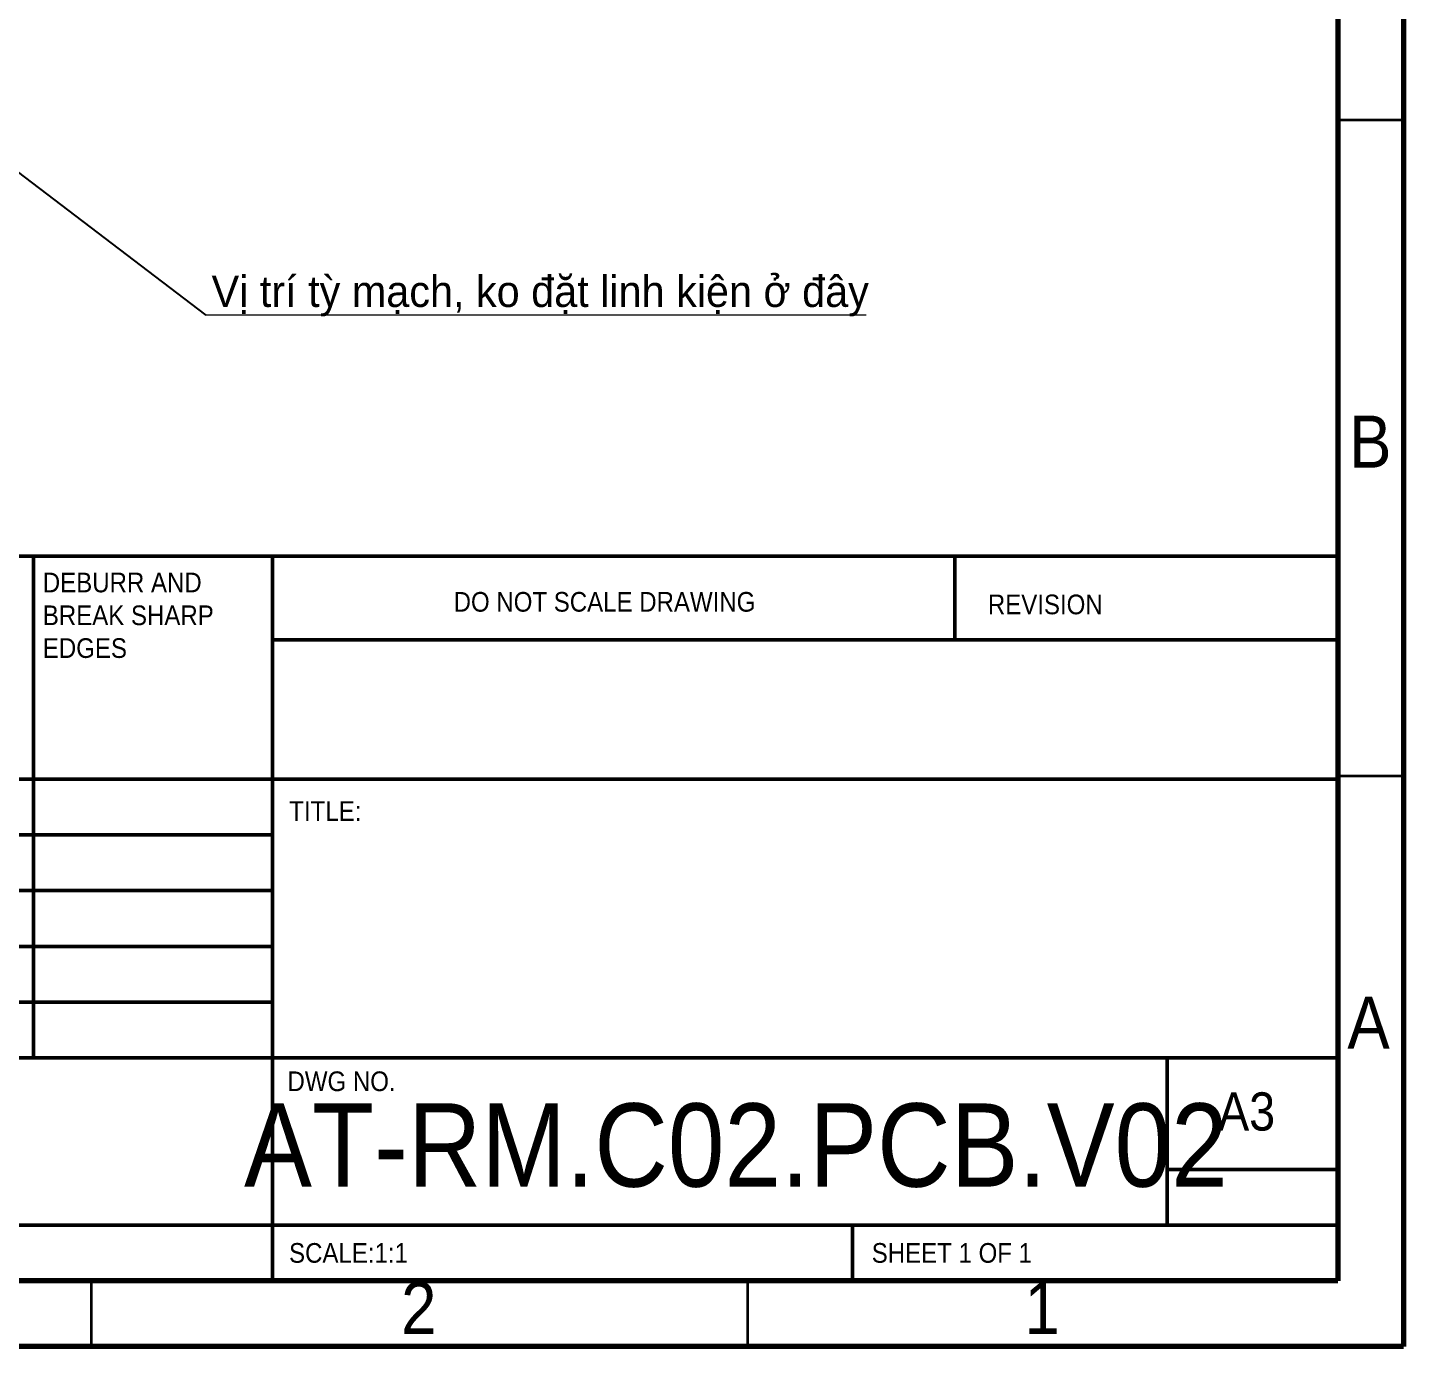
# Model space of a CAD drawing. Header units: millimetres. Extents: x 15 to 415, y 5 to 292.
# Drawn here: x 310.1 to 415, y 5 to 105.5 of the extents above; entities that cross this region are included whole.
import ezdxf

# ---------------------------------------------------------------- set-up
doc = ezdxf.new("R2010")
doc.units = ezdxf.units.MM
doc.linetypes.add('SLD-Solid', pattern=[0])
doc.styles.add('SLDTEXTSTYLE0', font='ARIAL.TTF', dxfattribs={"width": 0.948, "bigfont": 'bigfont'})
doc.styles.add('SLDTEXTSTYLE2', font='GOTHIC.TTF', dxfattribs={"width": 0.913})
doc.styles.get("Standard").update_dxf_attribs({"font": 'GOTHIC.TTF'})
doc.dimstyles.new('SLDDIMSTYLE3', dxfattribs={"dimtxt": 0.18, "dimasz": 3.302, "dimexe": 0, "dimexo": 0.0625, "dimgap": 0, "dimtad": 0, "dimtih": 1, "dimtoh": 1, "dimdec": 0, "dimrnd": 1e-09, "dimzin": 0, "dimdsep": 46, "dimtxsty": 'STANDARD', "dimsah": 1, "dimcen": 0.09, "dimadec": 0, "dimazin": 0, "dimtfac": 3.302, "dimtdec": 0, "dimtofl": 0, "dimtmove": 0, "dimatfit": 3, "dimfxl": 1, "dimfrac": 2, "dimtolj": 1, "dimtzin": 0, "dimarcsym": 0})

# ---------------------------------------------------------------- blocks, each defined once
blk = doc.blocks.new('SW_NOTE_1')
at = {"color": 0, "linetype": 'Continuous', "lineweight": 0, "char_height": 1.5, "attachment_point": 1, "style": 'SLDTEXTSTYLE2'}
for s, insert in [('DEBURR AND ', (0, 1.92)), ('BREAK SHARP ', (0, -0.58)), ('EDGES', (0, -3.08))]:
    blk.add_mtext(s, dxfattribs=dict(at, insert=insert))
blk = doc.blocks.new('SW_NOTE_2')
at = {"color": 0, "linetype": 'SLD-Solid', "lineweight": 0}
blk.add_line((50.33, 0), (0, 0), dxfattribs=at)
at = {"color": 0, "linetype": 'Continuous', "lineweight": 0, "insert": (0.45, 3.01), "char_height": 2.3813, "attachment_point": 1, "style": 'SLDTEXTSTYLE0'}
blk.add_mtext('Vị trí tỳ mạch, ko đặt linh kiện ở đây', dxfattribs=at)

msp = doc.modelspace()

# ---------------------------------------------------------------- linework, layer by layer
at = {"color": 7, "linetype": 'SLD-Solid', "lineweight": 70}
for p, q in [((415, 292), (415, 5)), ((410, 287), (410, 10)), ((410, 10), (20, 10)), ((415, 5), (15, 5))]:
    msp.add_line(p, q, dxfattribs=at)
at = {"color": 7, "linetype": 'SLD-Solid', "lineweight": 35}
for p, q in [((410, 98.5), (415, 98.5)), ((410, 48.5), (415, 48.5)), ((315, 10), (315, 5)), ((365, 10), (365, 5))]:
    msp.add_line(p, q, dxfattribs=at)
at = {"color": 7, "linetype": 'SLD-Solid', "lineweight": 50}
for p, q in [((230, 65.25), (410, 65.25)), ((310.6, 65.25), (310.6, 27)), ((328.8, 65.25), (328.8, 10)), ((380.8, 58.875), (380.8, 65.25)), ((410, 58.875), (328.8, 58.875)), ((410, 48.25), (230, 48.25)), ((328.8, 44), (230, 44)), ((328.8, 39.75), (230, 39.75)), ((328.8, 35.5), (230, 35.5)), ((328.8, 31.25), (230, 31.25)), ((284.6, 27), (410, 27)), ((397, 14.25), (397, 27)), ((410, 18.5), (397, 18.5)), ((230, 14.25), (410, 14.25)), ((373, 10), (373, 14.25))]:
    msp.add_line(p, q, dxfattribs=at)

# ---------------------------------------------------------------- block references
at = {"color": 7, "linetype": 'Continuous', "lineweight": 0}
for name, p in [('SW_NOTE_2', (323.719, 83.614)), ('SW_NOTE_1', (311.309, 62.069))]:
    msp.add_blockref(name, p, dxfattribs=at)

# ---------------------------------------------------------------- texts
at = {"color": 7, "linetype": 'Continuous', "lineweight": 0, "style": 'SLDTEXTSTYLE2'}
for s, insert, char_height, attachment_point in [('B', (412.471, 75.96), 3.969, 2), ('DO NOT SCALE DRAWING', (342.615, 62.515), 1.5, 1), ('REVISION', (383.328, 62.317), 1.5, 1), ('TITLE:', (330.09, 46.559), 1.5, 1), ('A', (412.34, 31.67), 3.969, 2), ('DWG NO.', (329.953, 25.968), 1.5, 1), ('A3', (400.871, 24.372), 2.9104, 1), ('AT-RM.C02.PCB.V02', (364.125, 23.532), 6.35, 2), ('SCALE:1:1', (330.074, 12.883), 1.5, 1), ('SHEET 1 OF 1', (374.478, 12.883), 1.5, 1), ('2', (339.96, 9.92), 3.969, 2), ('1', (387.46, 9.92), 3.969, 2)]:
    msp.add_mtext(s, dxfattribs=dict(at, insert=insert, char_height=char_height, attachment_point=attachment_point))

# ---------------------------------------------------------------- leaders
at = {"color": 7, "linetype": 'Continuous', "lineweight": 0}
msp.add_leader([(297.41, 103.649), (323.719, 83.614)], dimstyle='SLDDIMSTYLE3', dxfattribs=at)

doc.saveas('drawing.dxf')
